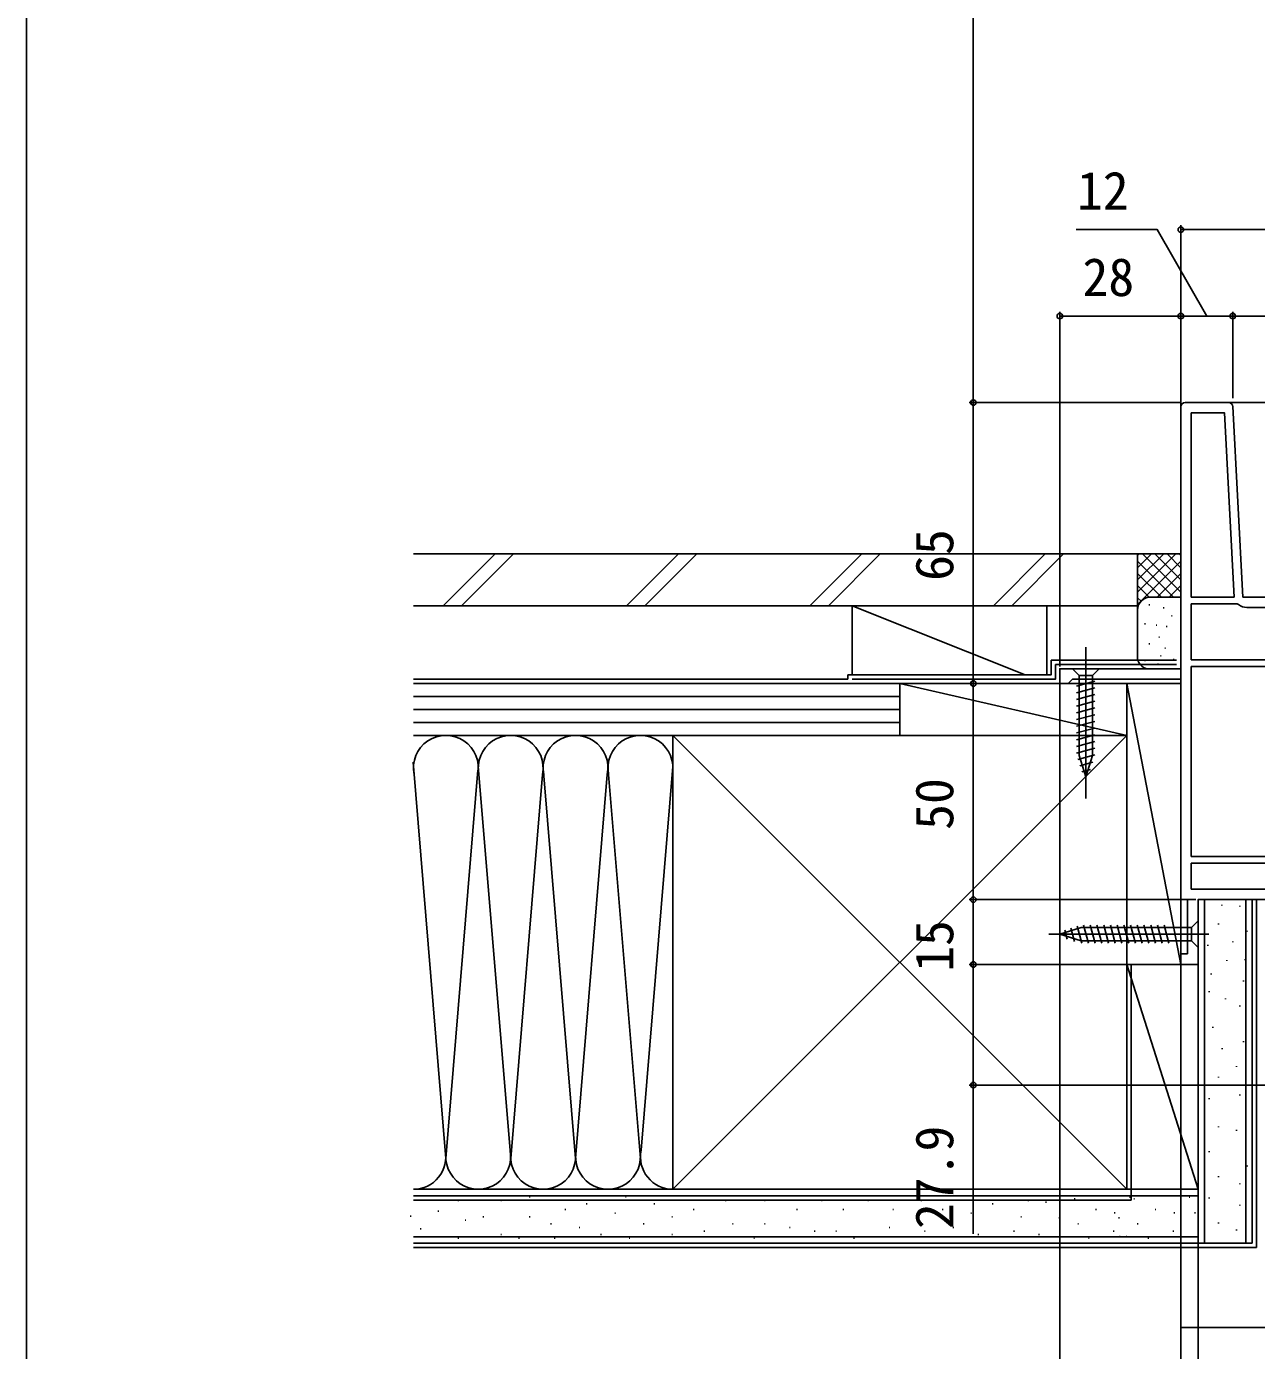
# Model space of a CAD drawing. Units: millimetres, scale not verified. Extents: x -525 to 525, y -783 to 778.
# Drawn here: x -525 to -240.5, y 133 to 439.3 of the extents above; entities that cross this region are included whole.
import ezdxf
from ezdxf.enums import TextEntityAlignment as Align

# ---------------------------------------------------------------- set-up
doc = ezdxf.new("R2010")
doc.units = ezdxf.units.MM
doc.header["$LTSCALE"] = 4
for name, color, linetype in [('0-3_YKK_11', 7, 'Continuous'), ('0-5_YKK_12', 2, 'Continuous'), ('0-6_YKK_13', 4, 'Continuous'), ('0-8_YKK_D', 6, 'Continuous'), ('0-9_YKK_ZWAK', 7, 'Continuous'), ('0-A_YSS_K', 3, 'Continuous'), ('0-B_YSS_KE', 3, 'Continuous')]:
    doc.layers.add(name, color=color, linetype=linetype)
doc.styles.add('ＭＳ ゴシック', font='')
doc.styles.get('ＭＳ ゴシック').set_extended_font_data('MS Gothic')

msp = doc.modelspace()

# ---------------------------------------------------------------- linework, layer by layer
at = {"layer": '0-3_YKK_11'}
msp.add_line((-246.949, 352.3), (-257, 352.3), dxfattribs=at)
for points in [[(-258, 351.3), (-258, 290.7), (-286, 290.7), (-286, 287.3), (-284.1, 287.3), (-283.6, 287.8), (-283.1, 288.3), (-258, 288.3), (-258, 237.3), (-256.5, 237.3), (-256.5, 224.8), (-258, 224.8), (-258, 222.3), (-254, 222.3), (-254, 237.3), (-202, 237.3), (-202, 239.1), (-204, 239.1), (-204, 247.3), (-207.3, 247.3)], [(-229.174, 301.085), (-234.8, 300.093), (-234.8, 304.9), (-229.444, 304.9), (-228.576, 304.358), (-228, 304.677), (-228, 307.3), (-243.642, 307.3), (-245.95, 351.352)], [(-244.635, 305.582), (-244.958, 305.7), (-255.6, 305.7), (-255.6, 292.8)], [(-255.6, 292.8), (-237.2, 292.8), (-237.2, 304.9), (-242.767, 304.9)], [(-255.6, 247.3), (-255.6, 291.2), (-236.8, 291.2), (-236.455, 291.062)], [(-234.6, 248.7), (-234.6, 247.3), (-255.6, 247.3)]]:
    msp.add_lwpolyline(points, dxfattribs=at)
for points in [[(-245.644, 307.3), (-247.877, 349.9), (-255.6, 349.9), (-255.6, 307.3)], [(-255.6, 239.7), (-229.6, 239.7), (-229.6, 245.7), (-255.6, 245.7)]]:
    msp.add_lwpolyline(points, close=True, dxfattribs=at)
for centre, radius, start, end in [((-257, 351.3), 1, 90.00001, 179.99999), ((-246.949, 351.3), 1, 3.00003, 90), ((-242.767, 307.8), 2.9, 229.88081, 270.00001)]:
    msp.add_arc(centre, radius, start, end, dxfattribs=at)
at = {"layer": '0-5_YKK_12'}
for p, q in [((-246.949, 352.3), (-78.41, 352.3)), ((-254.5, 222.3), (-254.002, 222.3))]:
    msp.add_line(p, q, dxfattribs=at)
at = {"layer": '0-6_YKK_13'}
for p, q in [((-280, 295.7), (-280, 260.7)), ((-276.9, 290.7), (-283.1, 290.7)), ((-283.1, 290.7), (-281.55, 289.15)), ((-281.55, 289.15), (-281.55, 270.616)), ((-278.45, 289.15), (-281.55, 289.15)), ((-276.9, 290.7), (-278.45, 289.15)), ((-278.45, 270.616), (-278.45, 289.15)), ((-282.1, 286.724), (-277.9, 287.849)), ((-282.1, 285.171), (-277.9, 286.296)), ((-282.1, 283.618), (-277.9, 284.743)), ((-282.1, 282.065), (-277.9, 283.19)), ((-282.1, 280.512), (-277.9, 281.637)), ((-282.1, 278.959), (-277.9, 280.084)), ((-282.1, 277.406), (-277.9, 278.531)), ((-282.1, 275.853), (-277.9, 276.979)), ((-282.1, 274.3), (-277.9, 275.426)), ((-282.1, 272.747), (-277.9, 273.873)), ((-282.1, 271.194), (-277.9, 272.32)), ((-281.841, 269.711), (-277.9, 270.767)), ((-280, 265.7), (-281.55, 270.616)), ((-280, 265.7), (-278.45, 270.616)), ((-281.39, 268.279), (-278.354, 269.092)), ((-280.938, 266.847), (-278.888, 267.396)), ((-286, 229.3), (-281.084, 230.85)), ((-286, 229.3), (-281.084, 230.85)), ((-284.304, 228.189), (-284.853, 230.239)), ((-282.608, 227.654), (-283.421, 230.69)), ((-280.933, 227.2), (-281.989, 231.142)), ((-255.55, 230.85), (-281.084, 230.85)), ((-279.38, 227.2), (-280.506, 231.4)), ((-277.827, 227.2), (-278.953, 231.4)), ((-276.274, 227.2), (-277.4, 231.4)), ((-274.721, 227.2), (-275.847, 231.4)), ((-273.169, 227.2), (-274.294, 231.4)), ((-271.616, 227.2), (-272.741, 231.4)), ((-270.063, 227.2), (-271.188, 231.4)), ((-268.51, 227.2), (-269.635, 231.4)), ((-266.957, 227.2), (-268.082, 231.4)), ((-265.404, 227.2), (-266.529, 231.4)), ((-263.851, 227.2), (-264.976, 231.4)), ((-262.298, 227.2), (-263.423, 231.4)), ((-260.745, 227.2), (-261.871, 231.4)), ((-251.5, 229.3), (-288.5, 229.3)), ((-286, 229.3), (-281.084, 227.75)), ((-255.55, 227.75), (-281.084, 227.75)), ((-254, 226.2), (-255.55, 227.75))]:
    msp.add_line(p, q, dxfattribs=at)
msp.add_lwpolyline([(-254, 232.4), (-255.55, 230.85), (-255.55, 227.75)], dxfattribs=at)
at = {"layer": '0-8_YKK_D'}
for p, q in [((-306, 352.3), (-306, 555.8)), ((-258, 225.3), (-258, 393.3)), ((-202, 392.3), (-258, 392.3)), ((-286, 291.2), (-286, 373.3)), ((-258, 372.3), (-286, 372.3)), ((-258, 353.3), (-258, 373.3)), ((-258, 355.3), (-258, 373.3)), ((-246, 372.3), (-258, 372.3)), ((-246, 353.3), (-246, 373.3)), ((-246, 354.3), (-246, 373.3)), ((-235, 372.3), (-246, 372.3)), ((-261, 352.3), (-307, 352.3)), ((-258, 352.3), (-307, 352.3)), ((-306, 352.3), (-306, 287.3)), ((-286.5, 287.3), (-307, 287.3)), ((-287.5, 287.3), (-307, 287.3)), ((-306, 287.3), (-306, 237.3)), ((-286, 287.315), (-286, -2.7)), ((-254.5, 237.3), (-307, 237.3)), ((-254.5, 237.3), (-307, 237.3)), ((-306, 237.3), (-306, 222.3)), ((-258.5, 222.3), (-307, 222.3)), ((-263.253, 222.3), (-307, 222.3)), ((-258, 222.55), (-258, -2.7)), ((-258, 222.55), (-257.999, 77.298)), ((-258, 222.432), (-258, -2.7)), ((-258, 220.8), (-258, 117.3)), ((-254, 222.125), (-253.999, 77.298)), ((-258, 218.3), (-258, 57.3)), ((-258, 218.037), (-258, 17.3)), ((-219.8, 194.4), (-307, 194.4))]:
    msp.add_line(p, q, dxfattribs=at)
for points in [[(-252, 372.3), (-263.471, 392.3), (-282.198, 392.3)], [(-306, 222.3), (-306, 194.4), (-306, 159.963)]]:
    msp.add_lwpolyline(points, dxfattribs=at)
for centre in [(-258, 392.3), (-286, 372.3), (-258, 372.3), (-258, 372.3), (-246, 372.3), (-246, 372.3), (-306, 352.3), (-306, 352.3), (-306, 287.3), (-306, 287.3), (-306, 237.3), (-306, 237.3), (-306, 222.3), (-306, 222.3), (-306, 194.4)]:
    msp.add_circle(centre, 0.637, dxfattribs=at)
at = {"layer": '0-9_YKK_ZWAK'}
msp.add_line((-525, 747.3), (-525, -782.7), dxfattribs=at)
at = {"layer": '0-A_YSS_K'}
for p, q in [((-428.633, 305.3), (-416.633, 317.3)), ((-424.39, 305.3), (-412.39, 317.3)), ((-386.206, 305.3), (-374.206, 317.3)), ((-381.964, 305.3), (-369.964, 317.3)), ((-343.78, 305.3), (-331.78, 317.3)), ((-339.537, 305.3), (-327.537, 317.3)), ((-301.353, 305.3), (-289.353, 317.3)), ((-297.111, 305.3), (-285.111, 317.3)), ((-268.001, 317.3), (-258.001, 317.3)), ((-268.001, 304.3), (-268.001, 317.3)), ((-259.143, 317.3), (-268.001, 308.442)), ((-261.971, 317.3), (-268.001, 311.271)), ((-264.8, 317.3), (-268.001, 314.099)), ((-267.628, 317.3), (-268.001, 316.927)), ((-258.001, 315.614), (-268.001, 305.614)), ((-259.687, 307.3), (-268.001, 315.614)), ((-258.001, 308.442), (-266.858, 317.3)), ((-258.001, 311.271), (-264.03, 317.3)), ((-258.001, 314.099), (-261.202, 317.3)), ((-258.001, 316.927), (-258.373, 317.3)), ((-262.515, 307.3), (-268.001, 312.785)), ((-258.001, 312.785), (-263.486, 307.3)), ((-265.326, 307.282), (-268.001, 309.957)), ((-258.001, 309.957), (-260.675, 307.282)), ((-267.206, 306.334), (-268.001, 307.128)), ((-265.001, 307.3), (-258.001, 307.3)), ((-294.001, 289.3), (-334.001, 305.3)), ((-334.001, 305.3), (-334.001, 289.3)), ((-289.001, 305.3), (-334.001, 305.3)), ((-289.001, 305.3), (-289.001, 289.3)), ((-268.001, 293.2), (-268.001, 304.3)), ((-265.196, 305.472), (-265.396, 305.472)), ((-261.857, 304.805), (-262.057, 304.805)), ((-266.197, 301.133), (-266.397, 301.133)), ((-263.526, 300.799), (-263.727, 300.799)), ((-261.19, 300.465), (-261.39, 300.465)), ((-260.001, 302.974), (-260.201, 302.974)), ((-262.924, 298.006), (-263.124, 298.006)), ((-265.196, 296.459), (-265.396, 296.459)), ((-261.524, 295.458), (-261.724, 295.458)), ((-266.197, 292.618), (-266.397, 292.618)), ((-263.193, 291.786), (-263.393, 291.786)), ((-262.545, 293.68), (-262.745, 293.68)), ((-259.541, 292.849), (-259.741, 292.849)), ((-258.301, 290.7), (-265.001, 290.7)), ((-435.494, 287.3), (-323.001, 287.3)), ((-334.001, 287.3), (-289.001, 287.3)), ((-323.001, 275.3), (-323.001, 287.3)), ((-323.001, 287.3), (-270.501, 275.3)), ((-258, 222.3), (-270.501, 287.3)), ((-435.494, 284.3), (-323.001, 284.3)), ((-435.494, 281.3), (-323.001, 281.3)), ((-435.494, 278.3), (-323.001, 278.3)), ((-375.503, 275.3), (-435.497, 275.3)), ((-323.001, 275.3), (-435.494, 275.3)), ((-270.503, 170.3), (-375.503, 275.3)), ((-270.503, 275.3), (-375.503, 170.3)), ((-428.003, 177.419), (-435.581, 269.118)), ((-420.579, 267.268), (-428.003, 177.419)), ((-413.003, 177.419), (-420.504, 268.193)), ((-405.394, 266.855), (-398.003, 177.419)), ((-375.509, 268.106), (-382.845, 179.332)), ((-405.664, 266.235), (-413.003, 177.419)), ((-398.003, 177.419), (-390.661, 266.268)), ((-390.345, 266.268), (-383.003, 177.419)), ((-252.503, 157.8), (-252.503, 237.3)), ((-248.555, 236.108), (-248.555, 235.908)), ((-244.344, 235.881), (-244.344, 235.681)), ((-243.003, 157.8), (-243.003, 237.3)), ((-240.503, 156.8), (-240.503, 237.3)), ((-249.289, 231.76), (-249.289, 231.56)), ((-242.695, 230.112), (-242.695, 229.912)), ((-251.783, 226.818), (-251.783, 226.618)), ((-245.992, 227.639), (-245.992, 227.439)), ((-270.503, 222.3), (-254.003, 222.3)), ((-270.503, 170.3), (-270.503, 222.3)), ((-270.503, 222.3), (-254.003, 170.3)), ((-254.003, 170.3), (-254.003, 222.749)), ((-247.385, 223.31), (-247.385, 223.11)), ((-243.098, 223.5), (-243.098, 223.3)), ((-251.004, 220.192), (-251.004, 219.992)), ((-243.519, 218.574), (-243.519, 218.374)), ((-251.437, 216.101), (-251.437, 215.901)), ((-247.64, 214.453), (-247.64, 214.253)), ((-244.344, 212.805), (-244.344, 212.605)), ((-250.613, 207.86), (-250.613, 207.66)), ((-248.464, 202.915), (-248.464, 202.715)), ((-243.519, 204.563), (-243.519, 204.363)), ((-249.289, 196.321), (-249.289, 196.121)), ((-245.168, 198.794), (-245.168, 198.594)), ((-251.437, 191.376), (-251.437, 191.176)), ((-244.344, 192.201), (-244.344, 192.001)), ((-249.289, 184.852), (-249.289, 184.652)), ((-245.168, 184.028), (-245.168, 183.828)), ((-251.437, 179.083), (-251.437, 178.883)), ((-242.695, 175.786), (-242.695, 175.586)), ((-249.289, 173.314), (-249.289, 173.114)), ((-244.344, 171.665), (-244.344, 171.465)), ((-375.503, 170.3), (-435.497, 170.3)), ((-435.497, 168.8), (-254.003, 168.8)), ((-408.515, 168.558), (-408.715, 168.558)), ((-386.263, 168.558), (-386.463, 168.558)), ((-270.503, 170.3), (-254.003, 170.3)), ((-269.686, 168.47), (-269.886, 168.47)), ((-255.913, 168.47), (-256.113, 168.47)), ((-424.998, 167.734), (-425.198, 167.734)), ((-415.108, 167.734), (-415.308, 167.734)), ((-400.274, 165.586), (-400.474, 165.586)), ((-395.329, 166.91), (-395.529, 166.91)), ((-379.67, 166.91), (-379.87, 166.91)), ((-370.604, 165.586), (-370.804, 165.586)), ((-363.186, 167.734), (-363.386, 167.734)), ((-354.121, 167.734), (-354.321, 167.734)), ((-346.703, 165.586), (-346.903, 165.586)), ((-340.934, 167.734), (-341.134, 167.734)), ((-335.989, 165.586), (-336.189, 165.586)), ((-330.22, 167.734), (-330.42, 167.734)), ((-324.451, 165.586), (-324.651, 165.586)), ((-317.926, 167.734), (-318.126, 167.734)), ((-312.981, 165.586), (-313.181, 165.586)), ((-301.443, 166.91), (-301.643, 166.91)), ((-293.201, 167.734), (-293.401, 167.734)), ((-289.11, 167.301), (-289.31, 167.301)), ((-282.484, 168.081), (-282.684, 168.081)), ((-277.542, 165.586), (-277.742, 165.586)), ((-268.711, 168.081), (-268.911, 168.081)), ((-263.77, 165.586), (-263.969, 165.586)), ((-251.437, 168.369), (-251.437, 168.169)), ((-244.344, 166.72), (-244.344, 166.52)), ((-436.049, 164.077), (-436.249, 164.077)), ((-429.622, 165.246), (-429.822, 165.246)), ((-423.35, 163.113), (-423.55, 163.113)), ((-419.229, 163.938), (-419.429, 163.938)), ((-408.515, 163.938), (-408.715, 163.938)), ((-388.735, 164.762), (-388.935, 164.762)), ((-375.549, 163.938), (-375.749, 163.938)), ((-306.388, 164.762), (-306.588, 164.762)), ((-294.85, 163.938), (-295.05, 163.938)), ((-285.992, 163.683), (-286.192, 163.683)), ((-273.194, 164.852), (-273.394, 164.852)), ((-272.219, 163.683), (-272.419, 163.683)), ((-259.422, 164.852), (-259.621, 164.852)), ((-254.619, 164.852), (-254.819, 164.852)), ((-249.289, 162.599), (-249.289, 162.399)), ((-435.497, 159.3), (-254.003, 159.3)), ((-433.712, 161.156), (-433.912, 161.156)), ((-415.108, 159.817), (-415.308, 159.817)), ((-403.57, 162.289), (-403.77, 162.289)), ((-396.977, 161.465), (-397.177, 161.465)), ((-392.032, 159.817), (-392.232, 159.817)), ((-382.142, 162.289), (-382.342, 162.289)), ((-375.549, 159.817), (-375.749, 159.817)), ((-368.131, 160.641), (-368.331, 160.641)), ((-361.538, 162.289), (-361.738, 162.289)), ((-354.121, 162.289), (-354.321, 162.289)), ((-348.351, 161.465), (-348.551, 161.465)), ((-342.582, 160.641), (-342.782, 160.641)), ((-337.637, 160.641), (-337.837, 160.641)), ((-325.275, 161.465), (-325.475, 161.465)), ((-317.102, 160.641), (-317.302, 160.641)), ((-310.509, 161.465), (-310.709, 161.465)), ((-304.74, 159.817), (-304.94, 159.817)), ((-296.498, 160.641), (-296.698, 160.641)), ((-290.729, 159.817), (-290.929, 159.817)), ((-285.802, 159.395), (-286.002, 159.395)), ((-281.663, 162.289), (-281.863, 162.289)), ((-273.422, 160.641), (-273.622, 160.641)), ((-272.029, 159.395), (-272.229, 159.395)), ((-270.466, 159.395), (-270.666, 159.395)), ((-267.89, 162.289), (-268.09, 162.289)), ((-259.649, 160.641), (-259.849, 160.641)), ((-245.168, 160.951), (-245.168, 160.751)), ((-435.497, 156.8), (-240.503, 156.8)), ((-424.998, 158.993), (-425.198, 158.993)), ((-410.988, 158.993), (-411.188, 158.993)), ((-402.746, 158.993), (-402.946, 158.993)), ((-385.439, 158.993), (-385.639, 158.993)), ((-356.593, 158.993), (-356.793, 158.993)), ((-333.517, 158.993), (-333.717, 158.993)), ((-279.191, 158.993), (-279.391, 158.993)), ((-265.418, 158.993), (-265.618, 158.993)), ((-258.003, 157.8), (-258.003, 138.3)), ((-258.003, 138.3), (-78.41, 138.3))]:
    msp.add_line(p, q, dxfattribs=at)
for points in [[(-323.001, 275.3), (-323.001, 287.3), (-270.501, 287.3), (-270.501, 275.3)], [(-270.501, 222.3), (-270.501, 287.3), (-258.001, 287.3), (-258, 222.3)]]:
    msp.add_lwpolyline(points, close=True, dxfattribs=at)
for centre, radius, start, end in [((-265.001, 304.3), 3, 90, 180), ((-265.393, 293.279), 2.609, 181.73764, 278.65122), ((-428.003, 267.8), 7.5, 348.21621, 191.78356), ((-413.003, 267.8), 7.5, 348.21621, 191.78332), ((-398.003, 267.8), 7.5, 348.21621, 191.78332), ((-383.003, 267.8), 7.5, 348.21621, 191.78332), ((-435.503, 177.8), 7.5, 270.0476, 11.78354), ((-420.503, 177.8), 7.5, 168.21647, 11.78354), ((-405.503, 177.8), 7.5, 168.21647, 11.78354), ((-390.503, 177.8), 7.5, 168.21647, 11.78354), ((-375.503, 177.8), 7.5, 168.21647, 270)]:
    msp.add_arc(centre, radius, start, end, dxfattribs=at)
at = {"layer": '0-B_YSS_KE'}
for p, q in [((-435.494, 317.3), (-268.001, 317.3)), ((-288.001, 292.7), (-259.001, 292.7)), ((-287.001, 291.7), (-259.001, 291.7)), ((-335.001, 288.3), (-435.494, 288.3)), ((-335.001, 289.3), (-335.001, 288.3)), ((-375.503, 261.335), (-375.503, 275.3)), ((-375.503, 170.3), (-375.503, 267.8)), ((-254.003, 157.8), (-254.003, 237.3)), ((-241.503, 237.3), (-254.003, 237.3)), ((-241.503, 157.8), (-241.503, 237.3)), ((-269.503, 222.3), (-269.503, 167.8)), ((-435.497, 170.3), (-254.003, 170.3)), ((-254.003, 157.8), (-254.003, 170.3)), ((-269.503, 167.8), (-435.497, 167.8)), ((-435.497, 157.8), (-254.003, 157.8)), ((-241.503, 157.8), (-254.003, 157.8))]:
    msp.add_line(p, q, dxfattribs=at)
for points in [[(-435.494, 305.3), (-268.001, 305.3), (-268.001, 317.3)], [(-288.001, 292.7), (-288.001, 289.3), (-335.001, 289.3)], [(-287.001, 291.7), (-287.001, 288.3), (-334.001, 288.3)], [(-375.503, 275.3), (-270.503, 275.3), (-270.503, 170.3), (-375.503, 170.3)]]:
    msp.add_lwpolyline(points, dxfattribs=at)

# ---------------------------------------------------------------- texts
at = {"layer": '0-8_YKK_D', "style": 'ＭＳ ゴシック'}
for s, p in [('12', (-282.039, 394.3)), ('28', (-280.761, 374.3))]:
    msp.add_text(s, height=8.798, dxfattribs=at).set_placement(p, align=Align.BOTTOM_LEFT)
for s, p in [('65', (-308, 311.039)), ('50', (-308, 253.436)), ('15', (-308, 220.595)), ('27.9', (-308, 161.077))]:
    msp.add_text(s, height=8.798, rotation=90, dxfattribs=at).set_placement(p, align=Align.BOTTOM_LEFT)

doc.saveas('drawing.dxf')
